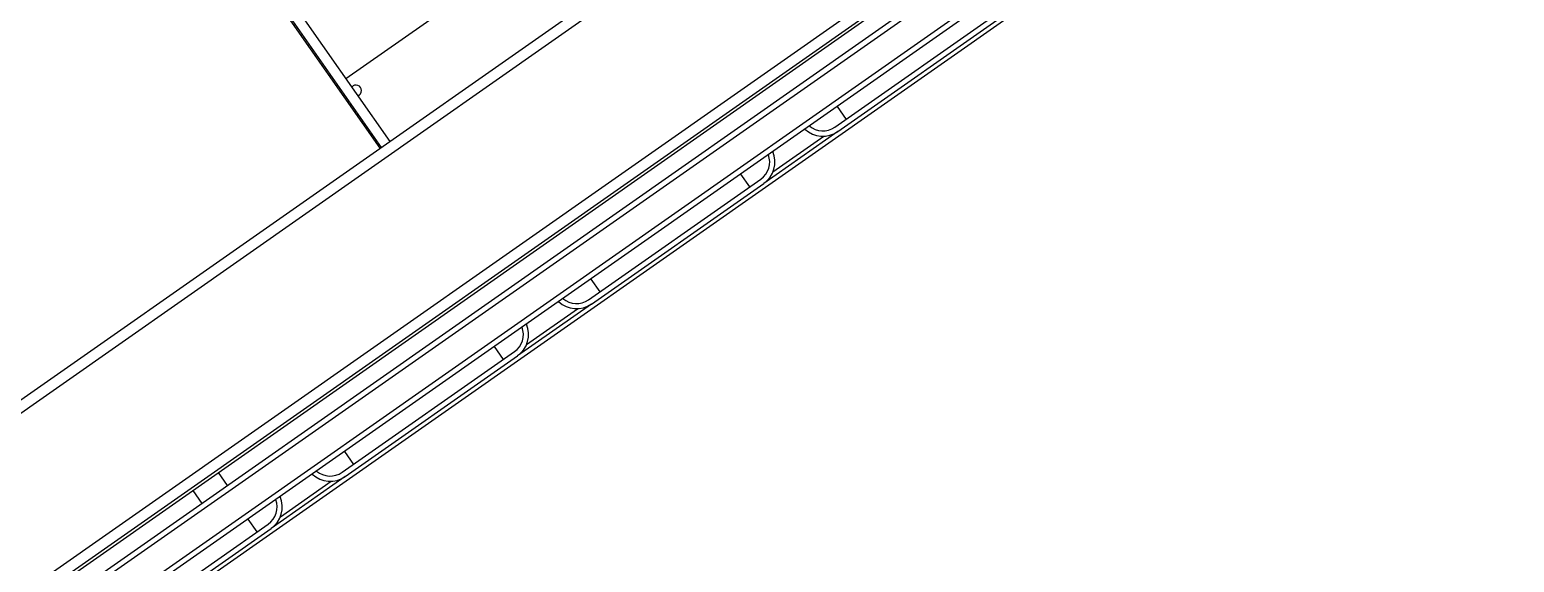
# Model space of a CAD drawing. Header units: millimetres. Extents: x 152904052 to 153933663, y 538271515 to 539240469.
# Drawn here: x 153452927 to 153453495, y 538569658 to 538569861 of the extents above; entities that cross this region are included whole.
import ezdxf

# ---------------------------------------------------------------- set-up
doc = ezdxf.new("R2010")
doc.units = ezdxf.units.MM
doc.layers.add('POWR', color=5, linetype='Continuous')

msp = doc.modelspace()

# ---------------------------------------------------------------- linework, layer by layer
at = {"layer": 'POWR', "color": 7}
for p, q in [((153453060.77, 538569815.91), (153452874.13, 538570082.47)), ((153452874.54, 538570082.75), (153453061.18, 538569816.2)), ((153452877.81, 538570085.05), (153453064.46, 538569818.5)), ((153453047.65, 538569842.5), (153453357.08, 538570059.17)), ((153451610.15, 538568795.17), (153453405.73, 538570052.45)), ((153452528.12, 538569442.95), (153453373.89, 538570035.16)), ((153451659.93, 538568760.69), (153453421.11, 538569993.88)), ((153453446.82, 538569995.52), (153452550.66, 538569368.03)), ((153453443.83, 538569996), (153452551.24, 538569371)), ((153451662.28, 538568757.33), (153453423.46, 538569990.52)), ((153453453.01, 538569986.68), (153452556.86, 538569359.18)), ((153453420.05, 538569986.67), (153452570.18, 538569391.59)), ((153453452.49, 538569983.75), (153452559.78, 538569358.67)), ((153453462.18, 538569978.81), (153452561.11, 538569347.88)), ((153453234.68, 538569823.91), (153453300.54, 538569870.03)), ((153453235.83, 538569822.28), (153453301.69, 538569868.39)), ((153453235.5, 538569831.81), (153453238.94, 538569826.9)), ((153453235.83, 538569822.28), (153453207.49, 538569802.43)), ((153453211.01, 538569806.85), (153453230.47, 538569820.47)), ((153453140.48, 538569757.95), (153453206.34, 538569804.07)), ((153453198.64, 538569806), (153453202.08, 538569801.09)), ((153453141.63, 538569756.31), (153453207.49, 538569802.43)), ((153453141.3, 538569765.85), (153453144.74, 538569760.94)), ((153453141.63, 538569756.31), (153453113.28, 538569736.47)), ((153453116.81, 538569740.89), (153453136.27, 538569754.51)), ((153453046.28, 538569691.99), (153453112.14, 538569738.11)), ((153453047.43, 538569690.35), (153453113.28, 538569736.47)), ((153453104.44, 538569740.04), (153453107.88, 538569735.12)), ((153453047.1, 538569699.89), (153453050.54, 538569694.97)), ((153453002.45, 538569686.94), (153452999.01, 538569691.85)), ((153453047.43, 538569690.35), (153453019.08, 538569670.51)), ((153452989.18, 538569684.97), (153452992.62, 538569680.06)), ((153453022.61, 538569674.93), (153453042.06, 538569688.55)), ((153453010.23, 538569674.08), (153453013.68, 538569669.16)), ((153452952.08, 538569626.03), (153453017.94, 538569672.15)), ((153452953.22, 538569624.39), (153453019.08, 538569670.51))]:
    msp.add_line(p, q, dxfattribs=at)
for centre, radius, start, end in [((153453051.54, 538569837.9), 2.1, 289.8169, 140.1831), ((153453230.09, 538569830.47), 10, 226.537, 305), ((153453230.09, 538569830.47), 8, 229.4775, 305), ((153453201.75, 538569810.62), 8, 305, 20.5225), ((153453201.75, 538569810.62), 10, 305, 23.463), ((153453135.89, 538569764.51), 8, 229.4775, 305), ((153453135.89, 538569764.51), 10, 226.537, 305), ((153453107.55, 538569744.66), 8, 305, 20.5225), ((153453107.55, 538569744.66), 10, 305, 23.463), ((153453041.69, 538569698.54), 10, 226.537, 305), ((153453041.69, 538569698.54), 8, 229.4775, 305), ((153453013.35, 538569678.7), 8, 305, 20.5225), ((153453013.35, 538569678.7), 10, 305, 23.463)]:
    msp.add_arc(centre, radius, start, end, dxfattribs=at)

doc.saveas('drawing.dxf')
